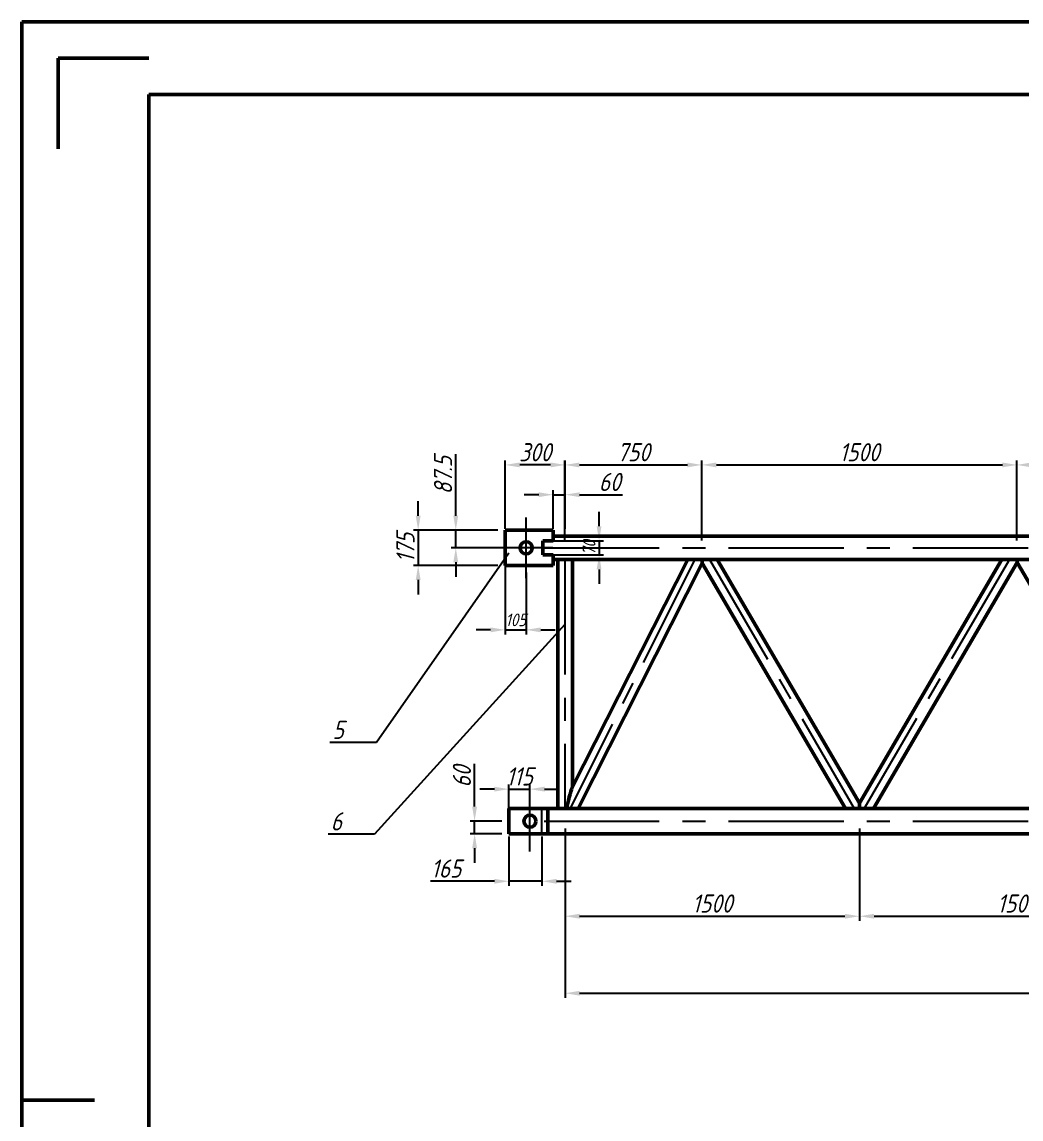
# Model space of a CAD drawing. Header units: millimetres. Extents: x 7933 to 8774, y 1335 to 1929.
# Drawn here: x 7933.4 to 8208.6, y 1626.5 to 1928.7 of the extents above; entities that cross this region are included whole.
import ezdxf
from ezdxf import colors
from ezdxf.entities.mleader import LeaderData, LeaderLine
from ezdxf.math import Vec2, Vec3

# ---------------------------------------------------------------- set-up
doc = ezdxf.new("R2010")
doc.units = ezdxf.units.MM
doc.linetypes.add('ACAD_ISO02W100', pattern=[15, 12, -3])
doc.linetypes.add('CENTER', pattern=[50.800000000000004, 31.75, -6.35, 6.35, -6.35])
for name, color, linetype, lineweight in [('中心线层', 1, 'CENTER', 25), ('总内框线', 7, 'Continuous', 50), ('标注层', 3, 'Continuous', 25), ('粗实线', 7, 'Continuous', 50), ('虚线层', 4, 'ACAD_ISO02W100', 25)]:
    doc.layers.add(name, color=color, linetype=linetype, lineweight=lineweight)
doc.styles.add('5号字', font='gbeitc.shx', dxfattribs={"height": 5, "bigfont": 'gbcbig.shx'})
doc.styles.get("Standard").update_dxf_attribs({"font": 'txt', "bigfont": 'gbcbig.shx'})
doc.dimstyles.new('ISO-25', dxfattribs={"dimtxt": 2.5, "dimasz": 2.5, "dimexe": 1.25, "dimexo": 0.625, "dimtad": 1, "dimtxsty": 'Standard', "dimcen": 2.5, "dimadec": 0, "dimazin": 0, "dimtfac": 1, "dimtmove": 0, "dimatfit": 3, "dimfxl": 1, "dimarcsym": 0})

# ---------------------------------------------------------------- blocks, each defined once
blk = doc.blocks.new('*D11')
at = {"layer": 'Defpoints', "color": 0, "transparency": 16777216}
for p in [(8083.023069611992, 1708.504958006736), (8419.104365854559, 1708.504958006736), (8419.104365854559, 1661.108495274067)]:
    blk.add_point(p, dxfattribs=at)
at = {"layer": '标注层', "color": 0, "lineweight": -2, "transparency": 16777216}
for p, q in [((8083.023069611992, 1706.504958006736), (8083.023069611992, 1659.858495274067)), ((8419.104365854559, 1706.504958006736), (8419.104365854559, 1659.858495274067)), ((8087.023069611992, 1661.108495274067), (8415.104365854559, 1661.108495274067))]:
    blk.add_line(p, q, dxfattribs=at)
at = {"layer": '标注层', "color": 0, "transparency": 16777216}
for points in [[(8087.023069611992, 1661.775161940734), (8087.023069611992, 1660.441828607401), (8083.023069611992, 1661.108495274067)], [(8415.104365854559, 1661.775161940734), (8415.104365854559, 1660.441828607401), (8419.104365854559, 1661.108495274067)]]:
    blk.add_solid(points, dxfattribs=at)
at = {"layer": '标注层', "color": 0, "transparency": 16777216, "insert": (8251.063717733274, 1664.608495274067), "char_height": 5, "attachment_point": 5, "style": '5号字'}
blk.add_mtext('6000', dxfattribs=at)
blk = doc.blocks.new('*D12')
at = {"layer": 'Defpoints', "color": 0, "transparency": 16777216}
for p in [(8083.023069611992, 1708.504958006736), (8164.131789612037, 1708.504958006736), (8164.131789612037, 1682.327923119446)]:
    blk.add_point(p, dxfattribs=at)
at = {"layer": '标注层', "color": 0, "lineweight": -2, "transparency": 16777216}
for p, q in [((8083.023069611992, 1706.504958006736), (8083.023069611992, 1681.077923119446)), ((8164.131789612037, 1706.504958006736), (8164.131789612037, 1681.077923119446)), ((8087.023069611992, 1682.327923119446), (8160.131789612037, 1682.327923119446))]:
    blk.add_line(p, q, dxfattribs=at)
at = {"layer": '标注层', "color": 0, "transparency": 16777216}
for points in [[(8087.023069611992, 1682.994589786113), (8087.023069611992, 1681.66125645278), (8083.023069611992, 1682.327923119446)], [(8160.131789612037, 1682.994589786113), (8160.131789612037, 1681.66125645278), (8164.131789612037, 1682.327923119446)]]:
    blk.add_solid(points, dxfattribs=at)
at = {"layer": '标注层', "color": 0, "transparency": 16777216, "insert": (8123.577429612014, 1685.827923119446), "char_height": 5, "attachment_point": 5, "style": '5号字'}
blk.add_mtext('1500', dxfattribs=at)
blk = doc.blocks.new('*D13')
at = {"layer": 'Defpoints', "color": 0, "transparency": 16777216}
for p in [(8164.131789612037, 1708.504958006736), (8251.03398961199, 1708.504958006736), (8251.03398961199, 1682.327923119447)]:
    blk.add_point(p, dxfattribs=at)
at = {"layer": '标注层', "color": 0, "lineweight": -2, "transparency": 16777216}
for p, q in [((8164.131789612037, 1706.504958006736), (8164.131789612037, 1681.077923119447)), ((8251.03398961199, 1706.504958006736), (8251.03398961199, 1681.077923119447)), ((8168.131789612037, 1682.327923119447), (8247.03398961199, 1682.327923119447))]:
    blk.add_line(p, q, dxfattribs=at)
at = {"layer": '标注层', "color": 0, "transparency": 16777216}
for points in [[(8168.131789612037, 1682.994589786113), (8168.131789612037, 1681.66125645278), (8164.131789612037, 1682.327923119447)], [(8247.03398961199, 1682.994589786113), (8247.03398961199, 1681.66125645278), (8251.03398961199, 1682.327923119447)]]:
    blk.add_solid(points, dxfattribs=at)
at = {"layer": '标注层', "color": 0, "transparency": 16777216, "insert": (8207.582889612013, 1685.827923119447), "char_height": 5, "attachment_point": 5, "style": '5号字'}
blk.add_mtext('1500', dxfattribs=at)
blk = doc.blocks.new('*D15')
at = {"layer": 'Defpoints', "color": 0, "transparency": 16777216}
for p in [(8120.713213892211, 1806.650039205671), (8082.995916283967, 1783.820153805988), (8120.713213892211, 1783.820153805988)]:
    blk.add_point(p, dxfattribs=at)
at = {"layer": '标注层', "color": 0, "lineweight": -2, "transparency": 16777216}
for p, q in [((8082.995916283967, 1785.820153805988), (8082.995916283967, 1807.900039205671)), ((8120.713213892211, 1785.820153805988), (8120.713213892211, 1807.900039205671)), ((8086.995916283967, 1806.650039205671), (8116.713213892211, 1806.650039205671))]:
    blk.add_line(p, q, dxfattribs=at)
at = {"layer": '标注层', "color": 0, "transparency": 16777216}
for points in [[(8086.995916283967, 1807.316705872337), (8086.995916283967, 1805.983372539004), (8082.995916283967, 1806.650039205671)], [(8116.713213892211, 1807.316705872337), (8116.713213892211, 1805.983372539004), (8120.713213892211, 1806.650039205671)]]:
    blk.add_solid(points, dxfattribs=at)
at = {"layer": '标注层', "color": 0, "transparency": 16777216, "insert": (8101.854565088089, 1810.150039205671), "char_height": 5, "attachment_point": 5, "style": '5号字'}
blk.add_mtext('750', dxfattribs=at)
blk = doc.blocks.new('*D16')
at = {"layer": 'Defpoints', "color": 0, "transparency": 16777216}
for p in [(8207.490207488985, 1806.650039205671), (8120.713213892211, 1783.820153805988), (8207.490207488985, 1783.820153805989)]:
    blk.add_point(p, dxfattribs=at)
at = {"layer": '标注层', "color": 0, "lineweight": -2, "transparency": 16777216}
for p, q in [((8120.713213892211, 1785.820153805988), (8120.713213892211, 1807.900039205671)), ((8207.490207488985, 1785.820153805989), (8207.490207488985, 1807.900039205671)), ((8124.713213892211, 1806.650039205671), (8203.490207488985, 1806.650039205671))]:
    blk.add_line(p, q, dxfattribs=at)
at = {"layer": '标注层', "color": 0, "transparency": 16777216}
for points in [[(8124.713213892211, 1807.316705872337), (8124.713213892211, 1805.983372539004), (8120.713213892211, 1806.650039205671)], [(8203.490207488985, 1807.316705872337), (8203.490207488985, 1805.983372539004), (8207.490207488985, 1806.650039205671)]]:
    blk.add_solid(points, dxfattribs=at)
at = {"layer": '标注层', "color": 0, "transparency": 16777216, "insert": (8164.101710690598, 1810.150039205671), "char_height": 5, "attachment_point": 5, "style": '5号字'}
blk.add_mtext('1500', dxfattribs=at)
blk = doc.blocks.new('*D17')
at = {"layer": 'Defpoints', "color": 0, "transparency": 16777216}
for p in [(8294.674625986396, 1806.650039205671), (8207.490207488985, 1783.820153805989), (8294.674625986396, 1783.82015380599)]:
    blk.add_point(p, dxfattribs=at)
at = {"layer": '标注层', "color": 0, "lineweight": -2, "transparency": 16777216}
for p, q in [((8207.490207488985, 1785.820153805989), (8207.490207488985, 1807.900039205671)), ((8294.674625986396, 1785.82015380599), (8294.674625986396, 1807.900039205671)), ((8211.490207488985, 1806.650039205671), (8290.674625986396, 1806.650039205671))]:
    blk.add_line(p, q, dxfattribs=at)
at = {"layer": '标注层', "color": 0, "transparency": 16777216}
for points in [[(8211.490207488985, 1807.316705872337), (8211.490207488985, 1805.983372539004), (8207.490207488985, 1806.650039205671)], [(8290.674625986396, 1807.316705872337), (8290.674625986396, 1805.983372539004), (8294.674625986396, 1806.650039205671)]]:
    blk.add_solid(points, dxfattribs=at)
at = {"layer": '标注层', "color": 0, "transparency": 16777216, "insert": (8251.08241673769, 1810.150039205671), "char_height": 5, "attachment_point": 5, "style": '5号字'}
blk.add_mtext('1500', dxfattribs=at)
blk = doc.blocks.new('*D21')
at = {"layer": 'Defpoints', "color": 0, "transparency": 16777216}
for p in [(8066.521147351991, 1806.650039205671), (8066.521147351991, 1787.006326037322), (8083.040023240672, 1787.006326037322)]:
    blk.add_point(p, dxfattribs=at)
at = {"layer": '标注层', "color": 0, "lineweight": -2, "transparency": 16777216}
for p, q in [((8066.521147351991, 1789.006326037322), (8066.521147351991, 1807.900039205671)), ((8083.040023240672, 1789.006326037322), (8083.040023240672, 1807.900039205671)), ((8079.040023240672, 1806.650039205671), (8070.521147351991, 1806.650039205671))]:
    blk.add_line(p, q, dxfattribs=at)
at = {"layer": '标注层', "color": 0, "transparency": 16777216}
for points in [[(8070.521147351991, 1807.316705872337), (8070.521147351991, 1805.983372539004), (8066.521147351991, 1806.650039205671)], [(8079.040023240672, 1807.316705872337), (8079.040023240672, 1805.983372539004), (8083.040023240672, 1806.650039205671)]]:
    blk.add_solid(points, dxfattribs=at)
at = {"layer": '标注层', "color": 0, "transparency": 16777216, "insert": (8074.780585296332, 1810.150039205671), "char_height": 5, "attachment_point": 5, "style": '5号字'}
blk.add_mtext('300', dxfattribs=at)
blk = doc.blocks.new('*D22')
at = {"layer": 'Defpoints', "color": 0, "transparency": 16777216}
for p in [(8079.757467351991, 1798.453182621497), (8079.757467351991, 1787.006326037322), (8083.040023240672, 1787.006326037322)]:
    blk.add_point(p, dxfattribs=at)
at = {"layer": '标注层', "color": 0, "lineweight": -2, "transparency": 16777216}
for p, q in [((8075.757467351991, 1798.453182621497), (8071.757467351991, 1798.453182621497)), ((8079.757467351991, 1789.006326037322), (8079.757467351991, 1799.703182621497)), ((8079.757467351991, 1798.453182621497), (8083.040023240672, 1798.453182621497)), ((8083.040023240672, 1789.006326037322), (8083.040023240672, 1799.703182621497)), ((8087.040023240672, 1798.453182621497), (8098.858752824006, 1798.453182621497))]:
    blk.add_line(p, q, dxfattribs=at)
at = {"layer": '标注层', "color": 0, "transparency": 16777216}
for points in [[(8075.757467351991, 1799.119849288163), (8075.757467351991, 1797.78651595483), (8079.757467351991, 1798.453182621497)], [(8087.040023240672, 1799.119849288163), (8087.040023240672, 1797.78651595483), (8083.040023240672, 1798.453182621497)]]:
    blk.add_solid(points, dxfattribs=at)
at = {"layer": '标注层', "color": 0, "transparency": 16777216, "insert": (8095.306669490672, 1801.953182621497), "char_height": 5, "attachment_point": 5, "style": '5号字'}
blk.add_mtext('60', dxfattribs=at)
blk = doc.blocks.new('*D23')
at = {"layer": 'Defpoints', "color": 0, "transparency": 16777216}
for p in [(8066.521147351995, 1788.660866037323), (8042.555307739436, 1778.97944157466), (8066.521147351995, 1778.97944157466)]:
    blk.add_point(p, dxfattribs=at)
at = {"layer": '标注层', "color": 0, "lineweight": -2, "transparency": 16777216}
for p, q in [((8042.555307739436, 1792.660866037323), (8042.555307739436, 1796.660866037323)), ((8064.521147351995, 1788.660866037323), (8041.305307739436, 1788.660866037323)), ((8042.555307739436, 1788.660866037323), (8042.555307739436, 1778.97944157466)), ((8064.521147351995, 1778.97944157466), (8041.305307739436, 1778.97944157466)), ((8042.555307739436, 1774.97944157466), (8042.555307739436, 1770.97944157466))]:
    blk.add_line(p, q, dxfattribs=at)
at = {"layer": '标注层', "color": 0, "transparency": 16777216}
for points in [[(8041.888641072769, 1792.660866037323), (8043.221974406103, 1792.660866037323), (8042.555307739436, 1788.660866037323)], [(8041.888641072769, 1774.97944157466), (8043.221974406103, 1774.97944157466), (8042.555307739436, 1778.97944157466)]]:
    blk.add_solid(points, dxfattribs=at)
at = {"layer": '标注层', "color": 0, "transparency": 16777216, "insert": (8039.055307739434, 1783.820153805989), "char_height": 5, "attachment_point": 5, "rotation": 90, "style": '5号字'}
blk.add_mtext('175', dxfattribs=at)
blk = doc.blocks.new('*D24')
at = {"layer": 'Defpoints', "color": 0, "transparency": 16777216}
for p in [(8052.913227545707, 1788.660866037323), (8066.521147351995, 1788.660866037323), (8066.521147351995, 1783.820153805992)]:
    blk.add_point(p, dxfattribs=at)
at = {"layer": '标注层', "color": 0, "lineweight": -2, "transparency": 16777216}
for p, q in [((8052.913227545707, 1792.660866037323), (8052.913227545707, 1809.58582770399)), ((8064.521147351995, 1788.660866037323), (8051.663227545707, 1788.660866037323)), ((8052.913227545707, 1783.820153805992), (8052.913227545707, 1788.660866037323)), ((8064.521147351995, 1783.820153805992), (8051.663227545707, 1783.820153805992)), ((8052.913227545707, 1779.820153805992), (8052.913227545707, 1775.820153805992))]:
    blk.add_line(p, q, dxfattribs=at)
at = {"layer": '标注层', "color": 0, "transparency": 16777216}
for points in [[(8052.24656087904, 1792.660866037323), (8053.579894212374, 1792.660866037323), (8052.913227545707, 1788.660866037323)], [(8052.24656087904, 1779.820153805992), (8053.579894212374, 1779.820153805992), (8052.913227545707, 1783.820153805992)]]:
    blk.add_solid(points, dxfattribs=at)
at = {"layer": '标注层', "color": 0, "transparency": 16777216, "insert": (8049.413227545705, 1803.79416103732), "char_height": 5, "attachment_point": 5, "rotation": 90, "style": '5号字'}
blk.add_mtext('87.5', dxfattribs=at)
blk = doc.blocks.new('*D25')
at = {"layer": 'Defpoints', "color": 0, "transparency": 16777216}
for p in [(8066.521147351991, 1781.912113869402), (8072.312062392214, 1778.97944157466), (8072.312062392214, 1761.215039847979)]:
    blk.add_point(p, dxfattribs=at)
at = {"layer": '标注层', "color": 0, "lineweight": -2, "transparency": 16777216}
for p, q in [((8066.521147351991, 1779.912113869402), (8066.521147351991, 1759.965039847979)), ((8072.312062392214, 1776.97944157466), (8072.312062392214, 1759.965039847979)), ((8062.521147351991, 1761.215039847979), (8058.521147351991, 1761.215039847979)), ((8066.521147351991, 1761.215039847979), (8072.312062392214, 1761.215039847979)), ((8076.312062392214, 1761.215039847979), (8080.312062392214, 1761.215039847979))]:
    blk.add_line(p, q, dxfattribs=at)
at = {"layer": '标注层', "color": 0, "transparency": 16777216}
for points in [[(8062.521147351991, 1761.881706514646), (8062.521147351991, 1760.548373181312), (8066.521147351991, 1761.215039847979)], [(8076.312062392214, 1761.881706514646), (8076.312062392214, 1760.548373181312), (8072.312062392214, 1761.215039847979)]]:
    blk.add_solid(points, dxfattribs=at)
at = {"layer": '标注层', "color": 0, "transparency": 16777216, "insert": (8069.416604872103, 1763.965039847979), "char_height": 5, "attachment_point": 5, "style": '5号字'}
blk.add_mtext('{\\H0.7x;105}', dxfattribs=at)
blk = doc.blocks.new('*D20')
at = {"layer": 'Defpoints', "color": 0, "transparency": 16777216}
for p in [(8076.862022351995, 1785.765421037323), (8077.275657351995, 1781.87488657466), (8092.392412519026, 1781.87488657466)]:
    blk.add_point(p, dxfattribs=at)
at = {"layer": '标注层', "color": 0, "lineweight": -2, "transparency": 16777216}
for p, q in [((8092.392412519026, 1789.765421037323), (8092.392412519026, 1793.765421037323)), ((8078.862022351995, 1785.765421037323), (8093.642412519026, 1785.765421037323)), ((8092.392412519026, 1785.765421037323), (8092.392412519026, 1781.87488657466)), ((8079.275657351995, 1781.87488657466), (8093.642412519026, 1781.87488657466)), ((8092.392412519026, 1777.87488657466), (8092.392412519026, 1773.87488657466))]:
    blk.add_line(p, q, dxfattribs=at)
at = {"layer": '标注层', "color": 0, "transparency": 16777216}
for points in [[(8091.725745852359, 1789.765421037323), (8093.059079185693, 1789.765421037323), (8092.392412519026, 1785.765421037323)], [(8091.725745852359, 1777.87488657466), (8093.059079185693, 1777.87488657466), (8092.392412519026, 1781.87488657466)]]:
    blk.add_solid(points, dxfattribs=at)
at = {"layer": '标注层', "color": 0, "transparency": 16777216, "insert": (8089.642412519024, 1783.820153805988), "char_height": 5, "attachment_point": 5, "rotation": 90, "style": '5号字'}
blk.add_mtext('{\\H0.7x;70}', dxfattribs=at)
blk = doc.blocks.new('*D26')
at = {"layer": 'Defpoints', "color": 0, "transparency": 16777216}
for p in [(8073.357140444884, 1717.336543147482), (8067.573797941117, 1705.038432036704), (8073.357140444884, 1705.040384171946)]:
    blk.add_point(p, dxfattribs=at)
at = {"layer": '标注层', "color": 0, "lineweight": -2, "transparency": 16777216}
for p, q in [((8063.573797941117, 1717.336543147482), (8059.573797941117, 1717.336543147482)), ((8067.573797941117, 1707.038432036704), (8067.573797941117, 1718.586543147482)), ((8067.573797941117, 1717.336543147482), (8073.357140444884, 1717.336543147482)), ((8073.357140444884, 1707.040384171946), (8073.357140444884, 1718.586543147482)), ((8077.357140444884, 1717.336543147482), (8081.357140444884, 1717.336543147482))]:
    blk.add_line(p, q, dxfattribs=at)
at = {"layer": '标注层', "color": 0, "transparency": 16777216}
for points in [[(8063.573797941117, 1718.003209814149), (8063.573797941117, 1716.669876480815), (8067.573797941117, 1717.336543147482)], [(8077.357140444884, 1718.003209814149), (8077.357140444884, 1716.669876480815), (8073.357140444884, 1717.336543147482)]]:
    blk.add_solid(points, dxfattribs=at)
at = {"layer": '标注层', "color": 0, "transparency": 16777216, "insert": (8070.465469193001, 1720.836543147482), "char_height": 5, "attachment_point": 5, "style": '5号字'}
blk.add_mtext('115', dxfattribs=at)
blk = doc.blocks.new('*D27')
at = {"layer": 'Defpoints', "color": 0, "transparency": 16777216}
for p in [(8067.573797941121, 1708.5097787948), (8058.100619107721, 1705.038432432217), (8067.574969674866, 1705.038432432217)]:
    blk.add_point(p, dxfattribs=at)
at = {"layer": '标注层', "color": 0, "lineweight": -2, "transparency": 16777216}
for p, q in [((8058.100619107721, 1712.5097787948), (8058.100619107721, 1724.328508378134)), ((8065.573797941121, 1708.5097787948), (8056.850619107721, 1708.5097787948)), ((8058.100619107721, 1705.038432432217), (8058.100619107721, 1708.5097787948)), ((8065.574969674866, 1705.038432432217), (8056.850619107721, 1705.038432432217)), ((8058.100619107721, 1701.038432432217), (8058.100619107721, 1697.038432432217))]:
    blk.add_line(p, q, dxfattribs=at)
at = {"layer": '标注层', "color": 0, "transparency": 16777216}
for points in [[(8057.433952441054, 1712.5097787948), (8058.767285774388, 1712.5097787948), (8058.100619107721, 1708.5097787948)], [(8057.433952441054, 1701.038432432217), (8058.767285774388, 1701.038432432217), (8058.100619107721, 1705.038432432217)]]:
    blk.add_solid(points, dxfattribs=at)
at = {"layer": '标注层', "color": 0, "transparency": 16777216, "insert": (8054.600619107719, 1720.776425044797), "char_height": 5, "attachment_point": 5, "rotation": 90, "style": '5号字'}
blk.add_mtext('60', dxfattribs=at)
blk = doc.blocks.new('_None')
blk = doc.blocks.new('*D53')
at = {"layer": 'Defpoints', "color": 0, "transparency": 16777216}
for p in [(8067.573797941117, 1706.300664125796), (8076.661887941118, 1706.300664125796), (8076.661887941118, 1691.95766913863)]:
    blk.add_point(p, dxfattribs=at)
at = {"layer": '标注层', "color": 0, "lineweight": -2, "transparency": 16777216}
for p, q in [((8067.573797941117, 1704.300664125796), (8067.573797941117, 1690.70766913863)), ((8076.661887941118, 1704.300664125796), (8076.661887941118, 1690.70766913863)), ((8063.573797941117, 1691.95766913863), (8045.912737003449, 1691.95766913863)), ((8076.661887941118, 1691.95766913863), (8067.573797941117, 1691.95766913863)), ((8080.661887941118, 1691.95766913863), (8084.661887941118, 1691.95766913863))]:
    blk.add_line(p, q, dxfattribs=at)
at = {"layer": '标注层', "color": 0, "transparency": 16777216}
for points in [[(8063.573797941117, 1692.624335805297), (8063.573797941117, 1691.291002471963), (8067.573797941117, 1691.95766913863)], [(8080.661887941118, 1692.624335805297), (8080.661887941118, 1691.291002471963), (8076.661887941118, 1691.95766913863)]]:
    blk.add_solid(points, dxfattribs=at)
at = {"layer": '标注层', "color": 0, "transparency": 16777216, "insert": (8050.246070336783, 1695.45766913863), "char_height": 5, "attachment_point": 5, "style": '5号字'}
blk.add_mtext('165', dxfattribs=at)

msp = doc.modelspace()

# ---------------------------------------------------------------- linework, layer by layer
at = {"layer": '中心线层', "color": 0}
for p, q in [((8072.312062392214, 1775.472693337439), (8072.312062392215, 1792.166822602146)), ((8079.608125655406, 1783.819741461881), (8063.969690700193, 1783.819741461881)), ((8077.229589611964, 1783.820153805988), (8424.838389611936, 1783.82015380599)), ((8082.995916283967, 1780.633722125693), (8082.995916283967, 1711.981125568075)), ((8118.796293621815, 1780.633722125693), (8084.387850359454, 1711.981125568075)), ((8122.844115433388, 1780.633722125693), (8162.652512705411, 1711.981125568075)), ((8205.478065921447, 1780.633722125693), (8165.387361112465, 1711.981125568075)), ((8073.357140444884, 1700.173627731746), (8073.357140444885, 1716.845962830575)), ((8077.229589611973, 1708.504958006736), (8424.838389612005, 1708.504958006736))]:
    msp.add_line(p, q, dxfattribs=at)
at = {"layer": '总内框线', "color": 0}
for p, q in [((7933.40295027406, 1928.682090822098), (7933.40295027406, 1334.682090822098)), ((8774.40295027406, 1928.682090822098), (7933.40295027406, 1928.682090822098)), ((7943.40295027406, 1918.682090822098), (7968.40295027406, 1918.682090822098)), ((7943.40295027406, 1918.682090822098), (7943.40295027406, 1893.682090822098)), ((7968.40295027406, 1908.682090822098), (7968.40295027406, 1354.682090822098)), ((8754.40295027406, 1908.682090822098), (7968.40295027406, 1908.682090822098)), ((8421.271901282791, 1787.006585494374), (8079.757467351992, 1787.006585479256)), ((8079.757467351991, 1780.633722125693), (8080.995272050673, 1780.633722125693)), ((8080.995272050673, 1780.633722125693), (8080.995272050673, 1711.981125568075)), ((8116.794812685343, 1780.633722125693), (8084.994555424649, 1717.819601926107)), ((8085.050690370374, 1717.930545795128), (8085.0506903705, 1780.633722125693)), ((8085.050690370374, 1780.633722125693), (8116.794781147913, 1780.633722125693)), ((8124.8903685305, 1780.633722125693), (8203.37321069358, 1780.633722125693)), ((8164.131789612037, 1713.456104416342), (8124.890424771059, 1780.633722125693)), ((8203.37311980751, 1780.633722125693), (8164.131789612037, 1713.456104416342)), ((8207.58288961214, 1780.633722125696), (8207.582889612017, 1779.800096081991)), ((8086.584235205198, 1711.981125568075), (8120.808429764017, 1779.583070425865)), ((8120.807987756548, 1779.582186410969), (8160.296712004211, 1711.981125568075)), ((8167.966867219745, 1711.981125568075), (8207.582889612017, 1779.800096081991)), ((8207.582889612017, 1779.800096081991), (8247.198912004284, 1711.981125568075)), ((8078.314267941118, 1711.981125552895), (8423.75371128279, 1711.981125552895)), ((8164.131789612037, 1713.456104416342), (8164.131789612037, 1711.981125568075)), ((8078.314267941118, 1705.042057422887), (8423.75371128279, 1705.042057422887)), ((7933.40295027406, 1631.682090822098), (7953.40295027406, 1631.682090822098))]:
    msp.add_line(p, q, dxfattribs=at)
for centre, major_axis, ratio, start_param, end_param in [((8120.680689611942, 1783.820198006737), (-0.1272440402429094, 4.237543426272947), 0.007668040704001219, 3.155672773197373, 3.861123880703874), ((8083.023069611992, 1709.436008670983), (2.013624392721623, 8.435591261228575), 0.02829165658675406, 0.1179707036281598, 1.271079164625456)]:
    msp.add_ellipse(centre, major_axis=major_axis, ratio=ratio, start_param=start_param, end_param=end_param, dxfattribs=at)
at = {"layer": '粗实线', "color": 0}
for p, q in [((8079.757467351991, 1788.660866037322), (8066.521147351991, 1788.660866037322)), ((8066.521147351991, 1778.979441574659), (8066.521147351991, 1788.660866037322)), ((8079.757467351991, 1785.765421037322), (8079.757467351991, 1788.660866037322)), ((8077.275657351991, 1785.765421037322), (8076.862022351991, 1785.765421037322)), ((8076.862022351991, 1785.765421037322), (8076.862022351992, 1781.874886574659)), ((8079.757467351991, 1785.765421037322), (8077.275657351991, 1785.765421037322)), ((8076.862022351992, 1781.874886574659), (8077.27565735199, 1781.874886574659)), ((8079.757467351991, 1781.874886574659), (8077.275657351991, 1781.874886574659)), ((8079.757467351991, 1781.874886574659), (8079.757467351991, 1778.979441574659)), ((8080.995493054471, 1780.633722125693), (8084.996339513463, 1780.633722125693)), ((8116.794812685218, 1780.633722125693), (8124.890424770924, 1780.633722125693)), ((8203.373242230884, 1780.633722125693), (8211.792624771007, 1780.633722125693)), ((8079.757467351991, 1778.979441574659), (8066.521147351991, 1778.979441574659)), ((8067.573797941118, 1711.981125552895), (8067.573797941117, 1705.038432036704)), ((8078.314267941118, 1711.981125552895), (8067.573797941118, 1711.981125552895)), ((8078.314267941118, 1705.041939852724), (8078.314267941118, 1711.981125552895)), ((8078.314267941118, 1705.042057422887), (8067.573797941118, 1705.038432036704))]:
    msp.add_line(p, q, dxfattribs=at)
for centre, radius in [((8072.312037351991, 1783.819741461881), 1.65454), ((8073.357127941118, 1708.509778794799), 1.65238)]:
    msp.add_circle(centre, radius, dxfattribs=at)
at = {"layer": '虚线层', "color": 0}
msp.add_line((8076.661887941118, 1705.038432036704), (8076.661887941117, 1711.981125552895), dxfattribs=at)

# ---------------------------------------------------------------- dimensions: what is measured, and where the dimension line sits
at = {"layer": '标注层', "color": 0}
for base, p1, p2, text, picture, middle in [((8066.521147351991, 1806.650039205671), (8083.040023240672, 1787.006326037322), (8066.521147351991, 1787.006326037322), '300', '*D21', (8074.780585296332, 1810.150039205671)), ((8120.713213892211, 1806.650039205671), (8082.995916283967, 1783.820153805988), (8120.713213892211, 1783.820153805988), '750', '*D15', (8101.854565088089, 1810.150039205671)), ((8207.490207488985, 1806.650039205671), (8120.713213892211, 1783.820153805988), (8207.490207488985, 1783.820153805989), '1500', '*D16', (8164.101710690598, 1810.150039205671)), ((8294.674625986396, 1806.650039205671), (8207.490207488985, 1783.820153805989), (8294.674625986396, 1783.82015380599), '1500', '*D17', (8251.08241673769, 1810.150039205671)), ((8164.131789612037, 1682.327923119446), (8083.023069611992, 1708.504958006736), (8164.131789612037, 1708.504958006736), '1500', '*D12', (8123.577429612014, 1685.827923119446)), ((8251.03398961199, 1682.327923119447), (8164.131789612037, 1708.504958006736), (8251.03398961199, 1708.504958006736), '1500', '*D13', (8207.582889612013, 1685.827923119447))]:
    dim = msp.add_linear_dim(base=base, p1=p1, p2=p2, text=text, dimstyle='ISO-25', override={"dimtxt": 15, "dimasz": 4, "dimexo": 2, "dimgap": 1, "dimdsep": 46, "dimtxsty": '5号字'}, dxfattribs=at)
    dim.commit()
    dim.dimension.update_dxf_attribs({"geometry": picture, "text_midpoint": middle})
for base, p1, p2, text, picture, middle in [((8052.913227545707, 1788.660866037323), (8066.521147351991, 1783.820153805991), (8066.521147351991, 1788.660866037322), '87.5', '*D24', (8052.913227545705, 1803.79416103732)), ((8092.392412519026, 1781.87488657466), (8076.862022351991, 1785.765421037322), (8077.275657351991, 1781.874886574659), '{\\H0.7x;70}', '*D20', (8092.392412519024, 1783.820153805988)), ((8058.100619107721, 1705.038432432217), (8067.573797941117, 1708.509778794799), (8067.574969674863, 1705.038432432216), '60', '*D27', (8058.100619107719, 1720.776425044797))]:
    dim = msp.add_linear_dim(base=base, p1=p1, p2=p2, angle=90, text=text, dimstyle='ISO-25', override={"dimtxt": 15, "dimasz": 4, "dimexo": 2, "dimgap": 1, "dimdsep": 46, "dimtxsty": '5号字'}, dxfattribs=at)
    dim.commit()
    dim.dimension.update_dxf_attribs({"geometry": picture, "text_midpoint": middle, "dimtype": 160})
for base, p1, p2, text, picture, middle in [((8079.757467351991, 1798.453182621497), (8083.040023240672, 1787.006326037322), (8079.757467351991, 1787.006326037322), '60', '*D22', (8095.306669490672, 1798.453182621497)), ((8072.312062392214, 1761.215039847979), (8066.521147351991, 1781.912113869402), (8072.312062392214, 1778.97944157466), '{\\H0.7x;105}', '*D25', (8069.416604872103, 1761.215039847979)), ((8073.357140444884, 1717.336543147482), (8067.573797941117, 1705.038432036704), (8073.357140444884, 1705.040384171946), '115', '*D26', (8070.465469193001, 1717.336543147482)), ((8419.104365854559, 1661.108495274067), (8083.023069611992, 1708.504958006736), (8419.104365854559, 1708.504958006736), '6000', '*D11', (8251.063717733274, 1661.108495274067)), ((8076.661887941118, 1691.95766913863), (8067.573797941117, 1706.300664125796), (8076.661887941118, 1706.300664125796), '165', '*D53', (8050.246070336783, 1691.95766913863))]:
    dim = msp.add_linear_dim(base=base, p1=p1, p2=p2, text=text, dimstyle='ISO-25', override={"dimtxt": 15, "dimasz": 4, "dimexo": 2, "dimgap": 1, "dimdsep": 46, "dimtxsty": '5号字'}, dxfattribs=at)
    dim.commit()
    dim.dimension.update_dxf_attribs({"geometry": picture, "text_midpoint": middle, "dimtype": 160})
dim = msp.add_linear_dim(base=(8042.555307739436, 1778.97944157466), p1=(8066.521147351991, 1788.660866037322), p2=(8066.521147351991, 1778.979441574659), angle=90, text='175', dimstyle='ISO-25', override={"dimtxt": 15, "dimasz": 4, "dimexo": 2, "dimgap": 1, "dimdsep": 46, "dimtxsty": '5号字'}, dxfattribs=at)
dim.commit()
dim.dimension.update_dxf_attribs({"geometry": '*D23', "text_midpoint": (8039.055307739434, 1783.820153805989)})

# ---------------------------------------------------------------- leaders
ml = msp.add_multileader_mtext('Standard', dxfattribs=at)
ml.set_content('5', style='5号字')
ml.set_leader_properties()
ml.set_arrow_properties(name='NONE')
ml.build(insert=Vec2(0, 0))
ml.multileader.update_dxf_attribs({"text_left_attachment_type": 6, "text_right_attachment_type": 6, "dogleg_length": 0.36, "arrow_head_size": 7.9770075})
ctx = ml.context
ctx.base_point, ctx.char_height, ctx.arrow_head_size, ctx.landing_gap_size, ctx.plane_origin = Vec3(8019.455778803805, 1730.173611440376), 5, 7.9770075, 0, Vec3(8752.62931078602, 1856.48418455934)
ctx.left_attachment, ctx.right_attachment, ctx.text_align_type = 6, 6, 2
notes = []
notes.append((ctx, [(0, (1, 1, 0), (8031.07344789085, 1730.173611440376), (-1, 0), 9.013502420378572, [(0, [(8067.496772734812, 1782.373252422556)], 0, [])])]))
ctx.mtext.insert, ctx.mtext.alignment, ctx.mtext.flow_direction = Vec3(8022.059945470472, 1736.173611440376), 3, 5
ml = msp.add_multileader_mtext('Standard', dxfattribs=at)
ml.set_content('6', style='5号字')
ml.set_leader_properties()
ml.set_arrow_properties(name='NONE')
ml.build(insert=Vec2(0, 0))
ml.multileader.update_dxf_attribs({"text_left_attachment_type": 6, "text_right_attachment_type": 6, "dogleg_length": 0.36, "arrow_head_size": 7.9770075})
ctx = ml.context
ctx.base_point, ctx.char_height, ctx.arrow_head_size, ctx.landing_gap_size, ctx.plane_origin = Vec3(8019.455778803805, 1704.950207727804), 5, 7.9770075, 0, Vec3(8764.077763506613, 1829.132780846769)
ctx.left_attachment, ctx.right_attachment, ctx.text_align_type = 6, 6, 2
notes.append((ctx, [(0, (1, 1, 0), (8030.552614557516, 1704.950207727804), (-1, 0), 9.013502420378572, [(0, [(8082.995916283966, 1762.689289666028)], 0, [])])]))
ctx.mtext.insert, ctx.mtext.alignment, ctx.mtext.flow_direction = Vec3(8021.539112137138, 1710.950207727804), 3, 5
for ctx, leaders in notes:
    for number, flags, end, landing, length, lines in leaders:
        leader = LeaderData()
        leader.index, (leader.has_last_leader_line, leader.has_dogleg_vector, leader.attachment_direction) = number, flags
        leader.last_leader_point, leader.dogleg_vector, leader.dogleg_length = Vec3(end), Vec3(landing), length
        for number, points, colour, breaks in lines:
            line = LeaderLine()
            line.index, line.vertices, line.color, line.breaks = number, Vec3.list(points), colors.encode_raw_color(colour), breaks
            leader.lines.append(line)
        ctx.leaders.append(leader)

doc.saveas('drawing.dxf')
